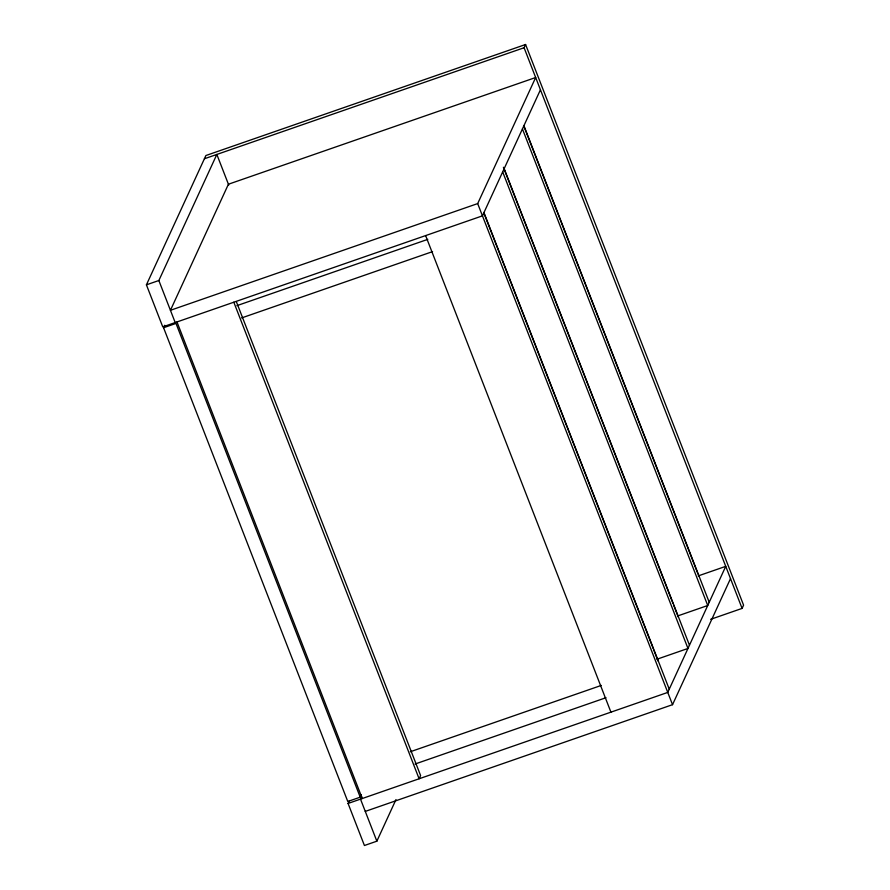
<?xml version="1.0" encoding="UTF-8"?>
<svg xmlns="http://www.w3.org/2000/svg" width="890" height="890" viewBox="0 0 890 890"><rect width="100%" height="100%" fill="white"/><g stroke="black" fill="none" stroke-linecap="round" stroke-linejoin="round"><path stroke-width="1.33" d="M540.441 89.779L482.458 215.847L162.77 326.886L146.416 284.833L205.89 155.528L525.578 44.5L743.584 605.167L742.093 608.404L710.654 619.318M175.196 322.558L158.854 280.517L216.837 154.448L228.73 185.031M361.34 794.726L360.216 797.173L347.779 801.49L163.571 327.731L164.695 325.273M742.093 608.404L524.088 47.737L525.578 44.5M477.685 203.588L535.669 77.519L228.418 184.23L170.435 310.299L477.685 203.588L672.529 704.68L365.267 811.402M395.983 799.576L376.859 841.184L364.422 845.5L348.068 803.448L349.236 800.933M361.663 796.606L360.506 799.131L376.859 841.184M672.529 704.68L730.512 578.611M204.4 158.765L524.088 47.737M146.416 284.833L158.854 280.517M163.571 327.731L175.998 323.415L360.216 797.173M236.862 305.671L427.801 239.354M241.624 317.93L432.573 251.614M698.172 575.93L725.739 566.351L667.756 692.42L348.068 803.448M678.024 615.824L707.728 605.511L522.43 128.939M656.976 659.223L687.981 648.454L502.683 171.892M410.301 751.75L601.251 685.433M415.074 764.02L606.012 697.704M523.921 125.713L709.219 602.274M523.632 125.557L698.038 574.095M504.163 168.655L689.472 645.228M503.406 167.276L673.007 603.476M673.508 604.777L678.28 617.037M483.949 212.621L669.247 689.183M483.659 212.465L653.293 648.732M653.772 649.967L658.066 661.003M425.62 235.583L610.929 712.156M236.306 301.565L420.603 775.546L419.112 778.772L233.814 302.211M176.977 321.946L362.274 798.519"/></g></svg>
